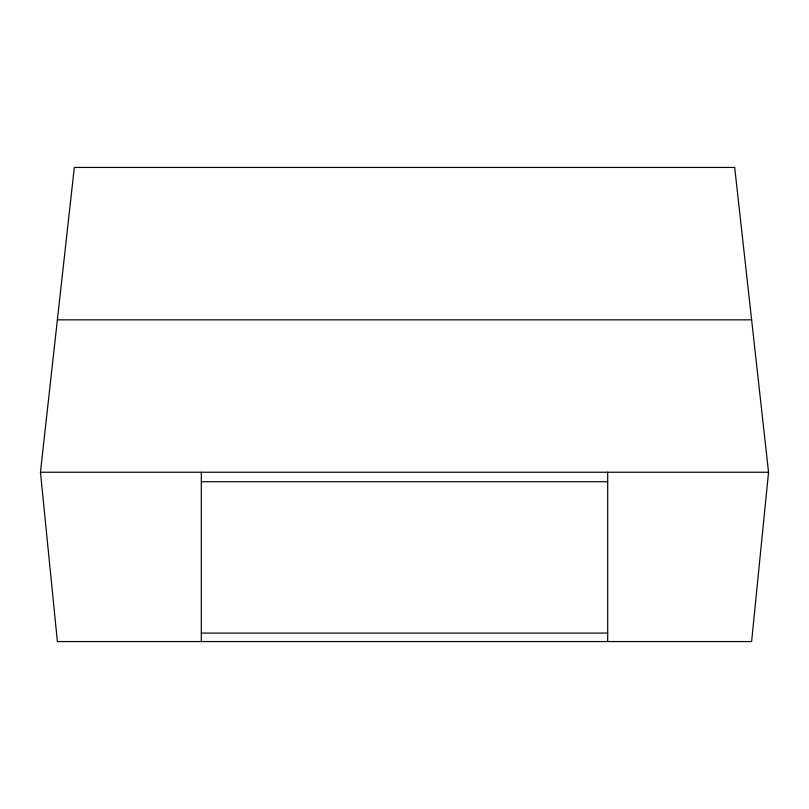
<?xml version="1.0" encoding="UTF-8"?>
<svg xmlns="http://www.w3.org/2000/svg" width="809" height="809" viewBox="0 0 809 809"><rect width="100%" height="100%" fill="white"/><g stroke="black" fill="none" stroke-linecap="round" stroke-linejoin="round"><path stroke-width="1.21" d="M768.55 472.234L751.622 641.557L57.378 641.557L40.45 472.234L74.317 167.443L734.683 167.443L768.55 472.234L40.45 472.234M57.378 319.838L751.622 319.838M201.31 481.719L607.69 481.719M201.31 633.093L607.69 633.093M607.69 472.234L607.69 641.557M201.31 472.234L201.31 641.557"/></g></svg>
